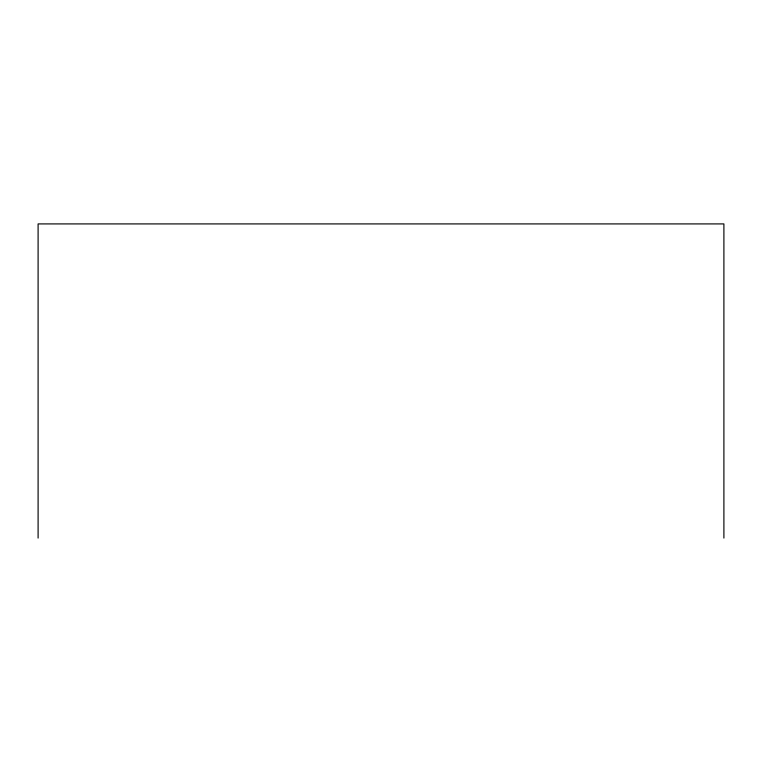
<?xml version="1.0" encoding="UTF-8"?>
<svg xmlns="http://www.w3.org/2000/svg" width="762" height="762" viewBox="0 0 762 762"><rect width="100%" height="100%" fill="white"/><g stroke="black" fill="none" stroke-linecap="round" stroke-linejoin="round"><path stroke-width="1.14" d="M723.9 538.086L723.9 223.914L38.1 223.914L38.1 538.086"/></g></svg>
